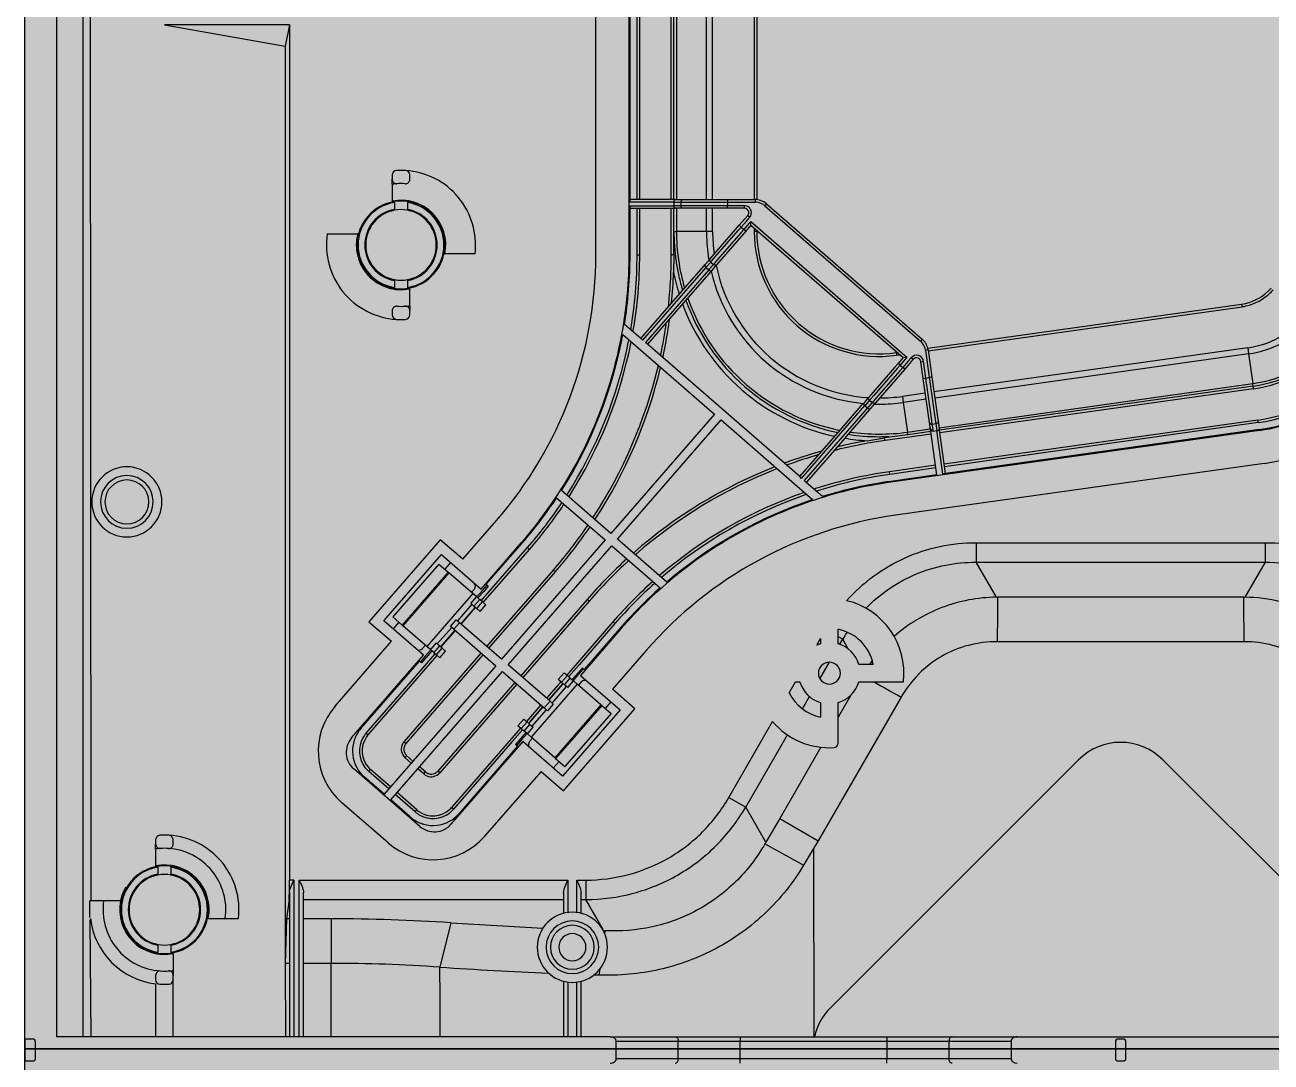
# Model space of a CAD drawing. Header units: millimetres. Extents: x -1070 to 42146, y 1440 to 12921.
# Drawn here: x 660.6 to 802.7, y 3270.2 to 3388.4 of the extents above; entities that cross this region are included whole.
import ezdxf

# ---------------------------------------------------------------- set-up
doc = ezdxf.new("R2010")
doc.units = ezdxf.units.MM
doc.layers.add('n', color=7, linetype='Continuous')

msp = doc.modelspace()

# ---------------------------------------------------------------- hatches: boundary and pattern name
at = {"lineweight": -3}
h = msp.add_hatch(color=256, dxfattribs=at)
h.dxf.hatch_style = 1
h.paths.add_polyline_path([(660.622, 3521.681), (660.622, 3271.661), (910.622, 3271.661), (910.622, 3521.681)])
h = msp.add_hatch(color=256, dxfattribs=at)
h.dxf.hatch_style = 1
h.paths.add_polyline_path([(660.622, 3271.681), (660.622, 3021.661), (910.622, 3021.661), (910.622, 3271.681)])

# ---------------------------------------------------------------- linework, layer by layer
at = {"color": 1, "lineweight": -3}
for p, q in [((660.622, 3271.661), (660.622, 3521.681)), ((660.622, 3271.681), (910.622, 3271.681)), ((660.622, 3021.661), (660.622, 3271.681)), ((660.622, 3271.661), (1160.622, 3271.661)), ((910.622, 3271.661), (660.622, 3271.661))]:
    msp.add_line(p, q, dxfattribs=at)
msp.add_lwpolyline([(660.622, 3021.661), (660.622, 3521.661)], dxfattribs=at)
msp.add_lwpolyline([(660.622, 3521.435), (1160.422, 3521.435), (1160.422, 2771.638), (660.622, 2771.641)], close=True, dxfattribs=at)
at = {"layer": 'n', "color": 7, "linetype": 'Continuous', "lineweight": -3, "true_color": 0xffffff}
for p, q in [((664.269, 3273.041), (664.269, 3518.941)), ((667.269, 3273.041), (667.269, 3518.941)), ((668.026, 3413.541), (668.118, 3288.541)), ((725.698, 3362.219), (725.698, 3404.638)), ((729.498, 3362.219), (729.498, 3404.638)), ((729.598, 3368.515), (729.598, 3404.638)), ((730.398, 3368.515), (730.398, 3404.638)), ((730.698, 3368.515), (730.698, 3404.638)), ((734.298, 3368.515), (734.298, 3404.638)), ((734.598, 3368.515), (734.598, 3404.638)), ((734.891, 3404.638), (734.891, 3368.515)), ((738.305, 3368.515), (738.305, 3404.638)), ((739.012, 3368.515), (739.012, 3404.638)), ((743.748, 3404.638), (743.748, 3368.515)), ((744.048, 3404.638), (744.048, 3368.506)), ((660.622, 3272.791), (660.622, 3395.941)), ((690.783, 3388.428), (676.518, 3388.428)), ((676.518, 3388.428), (690.302, 3385.998)), ((690.783, 3388.428), (690.302, 3385.998)), ((690.783, 3388.428), (690.783, 3290.917)), ((690.302, 3385.998), (690.301, 3281.425)), ((702.49, 3371.322), (702.49, 3370.821)), ((702.49, 3370.266), (702.49, 3370.821)), ((704.49, 3370.821), (704.49, 3371.322)), ((702.49, 3370.266), (702.49, 3368.339)), ((702.49, 3368.339), (702.49, 3368.236)), ((702.74, 3368.18), (702.74, 3368.281)), ((702.74, 3368.18), (702.74, 3367.394)), ((704.24, 3368.281), (704.24, 3368.18)), ((704.24, 3368.18), (704.24, 3367.394)), ((704.49, 3368.236), (704.49, 3368.339)), ((729.598, 3368.215), (729.598, 3368.515)), ((734.598, 3368.515), (729.598, 3368.515)), ((734.598, 3368.215), (729.598, 3368.215)), ((734.722, 3368.515), (734.598, 3368.515)), ((734.598, 3368.215), (735.401, 3368.215)), ((734.598, 3368.215), (734.598, 3367.815)), ((734.722, 3368.515), (735.613, 3368.515)), ((735.401, 3368.215), (735.401, 3367.815)), ((735.401, 3368.215), (740.704, 3368.215)), ((735.613, 3368.515), (740.704, 3368.515)), ((740.704, 3368.515), (743.849, 3368.515)), ((740.704, 3368.515), (740.704, 3368.215)), ((740.704, 3368.215), (743.849, 3368.215)), ((740.704, 3368.215), (740.704, 3367.815)), ((743.849, 3368.515), (743.849, 3368.215)), ((745.161, 3368.025), (744.964, 3367.798)), ((745.161, 3368.025), (762.9, 3352.605)), ((702.74, 3367.394), (702.74, 3367.292)), ((704.24, 3367.292), (704.24, 3367.394)), ((729.598, 3367.515), (729.598, 3367.815)), ((729.598, 3367.815), (734.598, 3367.815)), ((729.598, 3362.219), (729.598, 3367.515)), ((729.598, 3367.515), (734.598, 3367.515)), ((730.398, 3362.219), (730.398, 3367.515)), ((730.698, 3362.219), (730.698, 3367.515)), ((734.298, 3362.219), (734.298, 3367.515)), ((735.401, 3367.815), (734.598, 3367.815)), ((734.598, 3364.878), (734.598, 3367.515)), ((734.598, 3367.515), (734.722, 3367.515)), ((735.613, 3367.515), (734.722, 3367.515)), ((734.891, 3367.515), (734.891, 3364.878)), ((740.704, 3367.815), (735.401, 3367.815)), ((740.704, 3367.515), (735.613, 3367.515)), ((738.305, 3364.878), (738.305, 3367.515)), ((739.012, 3364.878), (739.012, 3367.515)), ((740.704, 3367.515), (740.704, 3367.815)), ((742.63, 3367.815), (740.704, 3367.815)), ((742.63, 3367.515), (740.704, 3367.515)), ((742.043, 3365.577), (743.008, 3366.687)), ((742.63, 3367.515), (742.63, 3367.815)), ((742.855, 3366.054), (743.234, 3366.491)), ((743.008, 3366.687), (743.234, 3366.491)), ((744.964, 3367.798), (762.703, 3352.378)), ((738.702, 3361.735), (741.627, 3365.1)), ((741.627, 3365.1), (742.043, 3365.577)), ((741.947, 3365.01), (742.269, 3365.38)), ((742.043, 3365.577), (742.269, 3365.38)), ((742.571, 3365.118), (742.249, 3364.748)), ((742.269, 3365.38), (742.855, 3366.054)), ((742.269, 3365.38), (742.571, 3365.118)), ((743.157, 3365.792), (742.571, 3365.118)), ((742.797, 3364.921), (742.571, 3365.118)), ((743.383, 3365.595), (742.797, 3364.921)), ((743.354, 3366.018), (743.157, 3365.792)), ((743.383, 3365.595), (743.354, 3366.018)), ((743.354, 3366.018), (743.58, 3365.822)), ((743.383, 3365.595), (760.742, 3350.506)), ((743.58, 3365.822), (760.939, 3350.732)), ((743.748, 3365.278), (743.748, 3365.136)), ((743.748, 3365.136), (743.748, 3364.878)), ((695.086, 3364.608), (698.551, 3364.608)), ((698.654, 3364.608), (698.551, 3364.608)), ((708.43, 3364.608), (708.326, 3364.608)), ((734.598, 3362.219), (734.598, 3364.878)), ((734.598, 3364.878), (734.891, 3364.878)), ((738.305, 3364.878), (734.891, 3364.878)), ((739.012, 3364.878), (738.305, 3364.878)), ((739.274, 3361.934), (741.947, 3365.01)), ((742.797, 3364.921), (739.457, 3361.079)), ((742.249, 3364.748), (739.575, 3361.672)), ((743.752, 3364.878), (743.748, 3364.878)), ((744.048, 3364.878), (743.752, 3364.878)), ((744.048, 3365.018), (744.048, 3364.878)), ((698.489, 3362.338), (698.592, 3362.338)), ((708.388, 3362.338), (708.491, 3362.338)), ((711.931, 3362.338), (708.491, 3362.338)), ((730.398, 3362.219), (730.698, 3362.219)), ((734.598, 3362.219), (734.298, 3362.219)), ((734.598, 3362.219), (734.561, 3360.197)), ((735.586, 3358.15), (738.036, 3360.968)), ((738.036, 3360.968), (738.118, 3361.062)), ((738.118, 3361.062), (738.563, 3361.575)), ((738.263, 3360.772), (738.344, 3360.865)), ((738.344, 3360.865), (738.79, 3361.378)), ((738.563, 3361.575), (738.702, 3361.735)), ((739.092, 3361.115), (738.646, 3360.603)), ((738.79, 3361.378), (738.929, 3361.538)), ((738.79, 3361.378), (739.092, 3361.115)), ((739.318, 3360.919), (738.873, 3360.406)), ((738.929, 3361.538), (739.274, 3361.934)), ((739.231, 3361.275), (739.092, 3361.115)), ((739.575, 3361.672), (739.231, 3361.275)), ((739.457, 3361.079), (739.318, 3360.919)), ((702.74, 3359.383), (702.74, 3359.281)), ((704.24, 3359.281), (704.24, 3359.383)), ((731.046, 3352.47), (738.263, 3360.772)), ((738.565, 3360.509), (731.348, 3352.207)), ((738.791, 3360.312), (735.949, 3357.043)), ((738.263, 3360.772), (738.565, 3360.509)), ((738.646, 3360.603), (738.565, 3360.509)), ((738.873, 3360.406), (738.791, 3360.312)), ((702.49, 3358.439), (702.49, 3358.337)), ((702.74, 3359.281), (702.74, 3358.495)), ((702.74, 3358.394), (702.74, 3358.495)), ((704.24, 3359.281), (704.24, 3358.495)), ((704.24, 3358.495), (704.24, 3358.394)), ((704.49, 3358.337), (704.49, 3358.439)), ((704.49, 3356.409), (704.49, 3358.337)), ((734.32, 3356.693), (735.586, 3358.15)), ((730.82, 3352.667), (734.32, 3356.693)), ((735.949, 3357.043), (734.114, 3354.932)), ((763.531, 3351.569), (799.312, 3356.598)), ((799.312, 3356.598), (799.354, 3356.301)), ((702.49, 3355.854), (702.49, 3355.353)), ((704.49, 3356.409), (704.49, 3355.854)), ((704.49, 3355.353), (704.49, 3355.854)), ((763.583, 3351.273), (799.354, 3356.301)), ((730.82, 3352.667), (728.965, 3354.279)), ((734.114, 3354.932), (731.574, 3352.01)), ((728.766, 3353.127), (739.22, 3344.039)), ((731.046, 3352.47), (730.82, 3352.667)), ((762.9, 3352.605), (762.703, 3352.378)), ((731.574, 3352.01), (731.348, 3352.207)), ((748.933, 3336.921), (731.574, 3352.01)), ((759.939, 3351.064), (760.077, 3351.083)), ((759.939, 3351.064), (759.98, 3350.772)), ((763.569, 3351.373), (763.272, 3351.332)), ((763.272, 3351.332), (763.709, 3348.218)), ((763.569, 3351.373), (764.006, 3348.259)), ((800.013, 3351.611), (764.242, 3346.583)), ((800.112, 3350.911), (764.34, 3345.883)), ((800.013, 3351.611), (800.112, 3350.911)), ((800.112, 3350.911), (800.587, 3347.53)), ((760.156, 3349.832), (759.739, 3349.352)), ((759.98, 3350.772), (759.981, 3350.767)), ((759.981, 3350.767), (760.169, 3350.793)), ((760.382, 3349.635), (760.06, 3349.265)), ((760.742, 3350.506), (760.156, 3349.832)), ((760.382, 3349.635), (760.156, 3349.832)), ((760.169, 3350.793), (760.236, 3350.803)), ((760.236, 3350.803), (760.377, 3350.823)), ((760.968, 3350.309), (760.382, 3349.635)), ((760.382, 3349.635), (760.684, 3349.372)), ((761.27, 3350.047), (760.684, 3349.372)), ((760.742, 3350.506), (761.165, 3350.535)), ((761.693, 3350.076), (760.91, 3349.176)), ((760.939, 3350.732), (761.165, 3350.535)), ((761.165, 3350.535), (760.968, 3350.309)), ((761.649, 3350.483), (761.27, 3350.047)), ((761.876, 3350.286), (761.649, 3350.483)), ((761.876, 3350.286), (761.693, 3350.076)), ((762.748, 3350.027), (763.045, 3350.069)), ((763.016, 3348.12), (762.748, 3350.027)), ((763.313, 3348.162), (763.045, 3350.069)), ((759.739, 3349.352), (756.815, 3345.989)), ((760.06, 3349.265), (757.387, 3346.189)), ((760.91, 3349.176), (757.57, 3345.333)), ((760.362, 3349.002), (757.689, 3345.927)), ((760.684, 3349.372), (760.362, 3349.002)), ((760.91, 3349.176), (760.684, 3349.372)), ((763.016, 3348.12), (763.313, 3348.162)), ((763.725, 3343.079), (763.016, 3348.12)), ((763.313, 3348.162), (763.709, 3348.218)), ((763.949, 3343.641), (763.313, 3348.162)), ((764.006, 3348.259), (763.709, 3348.218)), ((763.709, 3348.218), (763.778, 3347.732)), ((764.006, 3348.259), (764.715, 3343.218)), ((763.778, 3347.732), (764.345, 3343.696)), ((764.815, 3342.502), (800.587, 3347.53)), ((800.628, 3347.24), (764.856, 3342.212)), ((800.669, 3346.942), (764.898, 3341.915)), ((800.628, 3347.24), (800.587, 3347.53)), ((800.669, 3346.942), (800.628, 3347.24)), ((753.307, 3341.953), (756.149, 3345.223)), ((756.149, 3345.223), (756.231, 3345.317)), ((756.676, 3345.829), (756.231, 3345.317)), ((756.903, 3345.632), (756.457, 3345.12)), ((756.815, 3345.989), (756.676, 3345.829)), ((757.205, 3345.37), (756.759, 3344.857)), ((757.042, 3345.792), (756.903, 3345.632)), ((756.903, 3345.632), (757.205, 3345.37)), ((757.431, 3345.173), (756.986, 3344.661)), ((757.387, 3346.189), (757.042, 3345.792)), ((757.344, 3345.53), (757.205, 3345.37)), ((757.689, 3345.927), (757.344, 3345.53)), ((757.57, 3345.333), (757.431, 3345.173)), ((763.252, 3346.444), (760.64, 3346.077)), ((760.64, 3346.077), (760.739, 3345.377)), ((763.35, 3345.744), (760.739, 3345.377)), ((760.739, 3345.377), (761.214, 3341.996)), ((739.22, 3344.039), (727.411, 3330.454)), ((749.159, 3336.724), (756.376, 3345.026)), ((756.678, 3344.764), (749.461, 3336.462)), ((756.904, 3344.567), (754.454, 3341.748)), ((756.457, 3345.12), (756.376, 3345.026)), ((756.376, 3345.026), (756.678, 3344.764)), ((756.759, 3344.857), (756.678, 3344.764)), ((756.986, 3344.661), (756.904, 3344.567)), ((728.166, 3329.798), (739.975, 3343.383)), ((739.975, 3343.383), (750.429, 3334.295)), ((761.214, 3341.996), (763.825, 3342.363)), ((763.754, 3342.869), (763.725, 3343.079)), ((763.807, 3342.493), (763.754, 3342.869)), ((763.866, 3342.073), (763.807, 3342.493)), ((764.001, 3343.265), (763.949, 3343.641)), ((764.051, 3342.91), (764.001, 3343.265)), ((764.051, 3342.91), (764.447, 3342.966)), ((764.104, 3342.535), (764.051, 3342.91)), ((764.163, 3342.115), (764.104, 3342.535)), ((764.345, 3343.696), (764.418, 3343.176)), ((764.418, 3343.176), (764.447, 3342.966)), ((764.447, 3342.966), (764.559, 3342.17)), ((764.715, 3343.218), (764.744, 3343.008)), ((764.744, 3343.008), (764.839, 3342.335)), ((764.856, 3342.212), (764.839, 3342.335)), ((801.17, 3343.378), (765.399, 3338.35)), ((801.212, 3343.08), (765.441, 3338.053)), ((801.212, 3343.08), (801.17, 3343.378)), ((751.472, 3339.842), (753.307, 3341.953)), ((754.454, 3341.748), (753.188, 3340.292)), ((756.624, 3341.018), (758.621, 3341.336)), ((761.254, 3341.706), (758.621, 3341.336)), ((758.663, 3341.039), (758.621, 3341.336)), ((763.908, 3341.776), (758.663, 3341.039)), ((801.337, 3342.189), (759.331, 3336.286)), ((761.254, 3341.706), (761.214, 3341.996)), ((763.866, 3342.073), (761.254, 3341.706)), ((764.45, 3337.914), (763.866, 3342.073)), ((764.163, 3342.115), (764.559, 3342.17)), ((765.255, 3337.219), (764.559, 3342.17)), ((765.552, 3337.261), (764.856, 3342.212)), ((801.324, 3342.288), (765.552, 3337.261)), ((748.933, 3336.921), (751.472, 3339.842)), ((753.188, 3340.292), (749.687, 3336.265)), ((764.409, 3338.211), (759.164, 3337.474)), ((801.866, 3338.426), (759.86, 3332.523)), ((749.159, 3336.724), (748.933, 3336.921)), ((759.206, 3337.177), (759.164, 3337.474)), ((764.45, 3337.914), (759.206, 3337.177)), ((764.562, 3337.122), (759.317, 3336.385)), ((764.562, 3337.122), (764.45, 3337.914)), ((765.552, 3337.261), (765.255, 3337.219)), ((727.411, 3330.454), (721.782, 3335.348)), ((749.687, 3336.265), (749.461, 3336.462)), ((751.542, 3334.653), (749.687, 3336.265)), ((721.232, 3334.501), (726.755, 3329.7)), ((710.535, 3327.502), (714.365, 3331.909)), ((707.969, 3329.733), (699.833, 3320.374)), ((710.535, 3327.502), (707.969, 3329.733)), ((726.755, 3329.7), (714.946, 3316.115)), ((733.795, 3324.905), (728.166, 3329.798)), ((712.615, 3324.103), (717.233, 3329.416)), ((712.865, 3322.561), (718.139, 3328.629)), ((713.216, 3324.642), (717.309, 3329.35)), ((713.819, 3324.117), (717.913, 3328.826)), ((715.701, 3315.459), (727.51, 3329.044)), ((717.913, 3328.826), (718.139, 3328.629)), ((727.51, 3329.044), (733.033, 3324.242)), ((769.061, 3329.386), (769.061, 3327.164)), ((769.061, 3329.386), (801.982, 3329.386)), ((801.982, 3329.386), (801.982, 3327.164)), ((701.526, 3320.493), (708.087, 3328.04)), ((707.808, 3326.957), (702.56, 3320.919)), ((707.808, 3326.957), (708.872, 3326.032)), ((708.087, 3328.04), (712.615, 3324.103)), ((709.144, 3327.121), (708.487, 3326.367)), ((769.061, 3327.164), (801.982, 3327.164)), ((771.367, 3323.17), (769.061, 3327.164)), ((801.982, 3327.164), (799.676, 3323.17)), ((708.872, 3326.032), (703.624, 3319.994)), ((708.959, 3325.957), (703.71, 3319.919)), ((708.959, 3325.957), (708.872, 3326.032)), ((711.665, 3323.605), (708.959, 3325.957)), ((713.286, 3317.558), (720.856, 3326.267)), ((713.512, 3317.361), (721.082, 3326.07)), ((720.856, 3326.267), (721.082, 3326.07)), ((711.85, 3324.106), (711.522, 3323.729)), ((712.13, 3323.2), (712.786, 3323.955)), ((712.638, 3322.758), (713.819, 3324.117)), ((712.786, 3323.955), (713.311, 3324.559)), ((713.441, 3324.446), (712.916, 3323.842)), ((713.216, 3324.642), (713.311, 3324.559)), ((713.311, 3324.559), (713.441, 3324.446)), ((711.665, 3323.605), (706.416, 3317.567)), ((712.089, 3323.236), (711.433, 3322.481)), ((711.808, 3322.155), (711.433, 3322.481)), ((712.089, 3323.236), (711.665, 3323.605)), ((712.464, 3322.91), (711.808, 3322.155)), ((712.089, 3323.236), (712.401, 3322.965)), ((712.133, 3321.872), (712.789, 3322.627)), ((712.916, 3323.842), (712.26, 3323.087)), ((712.401, 3322.965), (712.464, 3322.91)), ((712.789, 3322.627), (712.464, 3322.91)), ((712.789, 3322.627), (713.167, 3322.299)), ((724.705, 3322.921), (717.135, 3314.212)), ((724.931, 3322.724), (717.361, 3314.015)), ((724.931, 3322.724), (724.705, 3322.921)), ((771.367, 3323.17), (771.483, 3323.171)), ((799.56, 3323.171), (771.483, 3323.171)), ((799.56, 3323.171), (799.676, 3323.17)), ((711.563, 3322.368), (709.923, 3320.481)), ((711.938, 3322.043), (710.297, 3320.156)), ((710.342, 3320.117), (711.982, 3322.004)), ((711.808, 3322.155), (712.133, 3321.872)), ((712.511, 3321.544), (712.133, 3321.872)), ((712.511, 3321.544), (713.167, 3322.299)), ((699.833, 3320.374), (702.399, 3318.144)), ((706.055, 3316.556), (701.526, 3320.493)), ((702.56, 3320.919), (703.624, 3319.994)), ((703.239, 3320.329), (702.583, 3319.574)), ((703.71, 3319.919), (703.624, 3319.994)), ((706.416, 3317.567), (703.71, 3319.919)), ((709.267, 3319.727), (707.627, 3317.84)), ((709.137, 3319.839), (709.793, 3320.594)), ((709.512, 3319.514), (709.137, 3319.839)), ((709.512, 3319.514), (710.168, 3320.269)), ((709.793, 3320.594), (710.168, 3320.269)), ((714.946, 3316.115), (710.168, 3320.269)), ((727.648, 3320.362), (722.374, 3314.295)), ((727.875, 3320.166), (723.781, 3315.457)), ((728.478, 3319.641), (724.385, 3314.932)), ((727.875, 3320.166), (727.648, 3320.362)), ((709.641, 3319.401), (708.001, 3317.514)), ((708.046, 3317.475), (709.686, 3319.362)), ((709.512, 3319.514), (714.29, 3315.36)), ((728.554, 3319.575), (723.936, 3314.263)), ((750.883, 3317.701), (751.318, 3318.456)), ((751.318, 3318.456), (751.318, 3317.864)), ((753.318, 3317.864), (753.318, 3319.51)), ((753.318, 3318.674), (753.836, 3318.375)), ((753.506, 3317.802), (753.836, 3318.375)), ((754.478, 3317.264), (753.836, 3318.375)), ((695.97, 3310.748), (702.399, 3318.144)), ((703.838, 3306.69), (712.629, 3316.803)), ((706.273, 3317.691), (705.945, 3317.314)), ((706.881, 3317.163), (706.225, 3316.408)), ((707.011, 3317.05), (706.355, 3316.295)), ((706.841, 3317.198), (706.416, 3317.567)), ((707.497, 3317.953), (706.841, 3317.198)), ((706.854, 3317.186), (706.841, 3317.198)), ((707.215, 3316.872), (706.854, 3317.186)), ((707.871, 3317.627), (707.215, 3316.872)), ((707.215, 3316.872), (707.541, 3316.589)), ((707.497, 3317.953), (707.871, 3317.627)), ((707.541, 3316.589), (708.197, 3317.344)), ((708.197, 3317.344), (707.871, 3317.627)), ((707.918, 3316.261), (708.574, 3317.016)), ((708.197, 3317.344), (708.574, 3317.016)), ((731.422, 3317.082), (727.591, 3312.675)), ((799.591, 3318.1), (771.458, 3318.098)), ((697.854, 3307.122), (706.055, 3316.556)), ((698.913, 3308.189), (705.605, 3315.887)), ((699.517, 3307.664), (706.209, 3315.362)), ((699.744, 3307.467), (707.616, 3316.524)), ((714.29, 3315.36), (701.562, 3300.719)), ((704.065, 3306.494), (712.856, 3316.607)), ((705.701, 3315.804), (705.605, 3315.887)), ((706.225, 3316.408), (705.701, 3315.804)), ((705.83, 3315.691), (705.701, 3315.804)), ((706.355, 3316.295), (705.83, 3315.691)), ((706.209, 3315.362), (707.39, 3316.721)), ((707.918, 3316.261), (707.541, 3316.589)), ((720.479, 3311.305), (715.701, 3315.459)), ((723.781, 3315.457), (722.601, 3314.098)), ((751.24, 3313.877), (752.327, 3315.759)), ((757.319, 3315.509), (755.673, 3315.509)), ((702.317, 3300.063), (715.045, 3314.704)), ((715.045, 3314.704), (719.823, 3310.55)), ((722.072, 3314.558), (721.416, 3313.803)), ((722.45, 3314.23), (721.794, 3313.475)), ((722.072, 3314.558), (722.45, 3314.23)), ((722.119, 3313.192), (722.775, 3313.947)), ((722.775, 3313.947), (722.45, 3314.23)), ((722.775, 3313.947), (723.136, 3313.633)), ((723.635, 3314.524), (722.979, 3313.769)), ((723.109, 3313.656), (723.765, 3314.411)), ((724.16, 3315.128), (723.635, 3314.524)), ((723.765, 3314.411), (724.29, 3315.015)), ((723.936, 3314.263), (728.464, 3310.326)), ((724.16, 3315.128), (724.29, 3315.015)), ((724.29, 3315.015), (724.385, 3314.932)), ((716.478, 3313.458), (707.687, 3303.344)), ((716.705, 3313.261), (707.914, 3303.148)), ((723.574, 3313.252), (718.326, 3307.214)), ((721.718, 3313.54), (720.078, 3311.654)), ((721.944, 3313.344), (720.304, 3311.457)), ((720.349, 3311.418), (721.989, 3313.305)), ((720.724, 3311.092), (722.364, 3312.979)), ((721.794, 3313.475), (721.416, 3313.803)), ((721.794, 3313.475), (722.119, 3313.192)), ((722.494, 3312.866), (722.119, 3313.192)), ((722.494, 3312.866), (723.15, 3313.621)), ((723.136, 3313.633), (723.15, 3313.621)), ((723.574, 3313.252), (723.15, 3313.621)), ((726.28, 3310.9), (723.574, 3313.252)), ((724.045, 3313.505), (723.717, 3313.128)), ((730.157, 3310.445), (727.591, 3312.675)), ((747.741, 3312.26), (748.462, 3313.509)), ((748.462, 3313.509), (748.964, 3313.509)), ((755.673, 3313.509), (760.759, 3313.509)), ((720.479, 3311.305), (719.823, 3310.55)), ((720.479, 3311.305), (720.853, 3310.98)), ((727.407, 3311.245), (726.751, 3310.49)), ((749.252, 3310.434), (750.061, 3311.835)), ((760.491, 3311.772), (751.047, 3295.411)), ((751.318, 3311.155), (751.318, 3309.508)), ((754.779, 3312.02), (753.318, 3309.491)), ((753.318, 3306.525), (753.318, 3311.155)), ((719.422, 3310.899), (717.782, 3309.012)), ((719.648, 3310.702), (718.008, 3308.815)), ((718.053, 3308.776), (719.693, 3310.663)), ((718.427, 3308.451), (720.068, 3310.338)), ((720.197, 3310.225), (719.823, 3310.55)), ((720.853, 3310.98), (720.197, 3310.225)), ((726.28, 3310.9), (721.032, 3304.862)), ((726.366, 3310.825), (721.118, 3304.787)), ((728.464, 3310.326), (721.904, 3302.779)), ((722.022, 3301.086), (730.157, 3310.445)), ((727.431, 3309.9), (722.182, 3303.862)), ((726.366, 3310.825), (726.28, 3310.9)), ((726.366, 3310.825), (727.431, 3309.9)), ((717.126, 3308.257), (709.253, 3299.201)), ((717.48, 3309.275), (716.824, 3308.52)), ((717.201, 3308.192), (716.824, 3308.52)), ((717.857, 3308.947), (717.201, 3308.192)), ((717.48, 3309.275), (717.857, 3308.947)), ((717.527, 3307.909), (718.183, 3308.664)), ((718.183, 3308.664), (717.857, 3308.947)), ((717.901, 3307.583), (718.557, 3308.338)), ((718.183, 3308.664), (718.557, 3308.338)), ((740.856, 3300.335), (745.854, 3308.991)), ((699.517, 3307.664), (699.744, 3307.467)), ((717.352, 3308.061), (716.171, 3306.702)), ((717.075, 3306.977), (716.55, 3306.373)), ((717.204, 3306.864), (716.68, 3306.26)), ((717.731, 3307.731), (717.075, 3306.977)), ((717.201, 3308.192), (717.527, 3307.909)), ((717.86, 3307.619), (717.204, 3306.864)), ((717.589, 3307.854), (717.527, 3307.909)), ((717.901, 3307.583), (717.589, 3307.854)), ((718.326, 3307.214), (717.901, 3307.583)), ((718.469, 3307.09), (718.141, 3306.713)), ((721.032, 3304.862), (718.326, 3307.214)), ((742.78, 3299.224), (747.545, 3307.477)), ((703.838, 3306.69), (704.065, 3306.494)), ((717.375, 3306.715), (709.175, 3297.282)), ((716.171, 3306.702), (709.479, 3299.004)), ((716.775, 3306.177), (710.083, 3298.479)), ((716.68, 3306.26), (716.55, 3306.373)), ((716.775, 3306.177), (716.68, 3306.26)), ((721.904, 3302.779), (717.375, 3306.715)), ((751.341, 3306.066), (746.657, 3297.953)), ((703.967, 3304.856), (704.163, 3305.083)), ((704.646, 3304.266), (703.967, 3304.856)), ((704.843, 3304.492), (704.163, 3305.083)), ((721.503, 3304.452), (720.847, 3303.698)), ((721.118, 3304.787), (721.032, 3304.862)), ((721.118, 3304.787), (722.182, 3303.862)), ((752.429, 3276.349), (780.713, 3304.633)), ((790.33, 3304.633), (818.614, 3276.349)), ((705.648, 3297.035), (698.1, 3303.596)), ((701.562, 3300.719), (699.298, 3302.687)), ((699.823, 3303.291), (700.02, 3303.517)), ((702.087, 3301.323), (699.823, 3303.291)), ((702.284, 3301.549), (700.02, 3303.517)), ((706.08, 3303.019), (705.4, 3303.61)), ((706.277, 3303.246), (705.597, 3303.836)), ((706.08, 3303.019), (706.277, 3303.246)), ((707.914, 3303.148), (707.687, 3303.344)), ((719.456, 3303.317), (713.026, 3295.921)), ((719.456, 3303.317), (722.022, 3301.086)), ((702.022, 3295.151), (696.74, 3299.744)), ((704.581, 3298.095), (702.317, 3300.063)), ((705.106, 3298.698), (702.842, 3300.666)), ((705.303, 3298.925), (703.039, 3300.893)), ((740.856, 3300.335), (742.78, 3299.224)), ((705.106, 3298.698), (705.303, 3298.925)), ((709.479, 3299.004), (709.253, 3299.201)), ((745.085, 3295.232), (742.78, 3299.224)), ((746.657, 3297.953), (745.085, 3295.232)), ((746.659, 3297.956), (751.045, 3295.407)), ((675.522, 3295.525), (675.522, 3295.024)), ((677.522, 3295.024), (677.522, 3295.525)), ((675.522, 3294.469), (675.522, 3295.024)), ((675.522, 3294.469), (675.522, 3292.542)), ((750.522, 3294.529), (749.377, 3292.606)), ((751.047, 3295.411), (750.522, 3294.529)), ((750.522, 3294.529), (750.547, 3273.041)), ((675.522, 3292.542), (675.522, 3292.439)), ((675.772, 3292.383), (675.772, 3292.484)), ((675.772, 3292.383), (675.772, 3291.597)), ((675.772, 3291.597), (675.772, 3291.495)), ((677.272, 3292.484), (677.272, 3292.383)), ((677.272, 3292.383), (677.272, 3291.597)), ((677.272, 3291.495), (677.272, 3291.597)), ((677.522, 3292.439), (677.522, 3292.542)), ((672.118, 3289.906), (672.118, 3290.113)), ((691.283, 3290.917), (690.783, 3290.917)), ((691.283, 3290.917), (691.283, 3273.041)), ((691.883, 3290.917), (722.522, 3290.917)), ((691.883, 3273.041), (691.883, 3290.917)), ((722.522, 3290.917), (722.522, 3287.228)), ((723.522, 3290.917), (724.544, 3290.917)), ((723.522, 3287.228), (723.522, 3290.917)), ((724.544, 3290.917), (724.544, 3288.696)), ((669.593, 3288.541), (668.022, 3288.541)), ((668.038, 3286.653), (668.022, 3288.541)), ((671.521, 3288.541), (669.593, 3288.541)), ((681.523, 3288.541), (681.42, 3288.541)), ((690.724, 3288.696), (690.437, 3286.498)), ((690.724, 3288.696), (690.783, 3288.696)), ((690.783, 3289.486), (690.783, 3288.696)), ((690.783, 3288.696), (690.783, 3273.041)), ((692.383, 3273.041), (692.383, 3289.486)), ((692.383, 3288.696), (722.022, 3288.696)), ((722.022, 3289.486), (722.022, 3287.132)), ((724.022, 3287.132), (724.022, 3289.486)), ((724.022, 3288.696), (724.544, 3288.696)), ((726.517, 3285.278), (724.544, 3288.696)), ((668.024, 3286.381), (668.118, 3273.041)), ((681.42, 3286.541), (681.523, 3286.541)), ((681.523, 3286.541), (683.45, 3286.541)), ((683.45, 3286.541), (684.963, 3286.541)), ((690.437, 3286.498), (690.302, 3281.425)), ((690.783, 3286.498), (690.437, 3286.498)), ((695.522, 3286.498), (692.383, 3286.498)), ((695.522, 3286.498), (695.522, 3281.425)), ((709.179, 3286.053), (707.921, 3280.981)), ((672.118, 3284.968), (672.118, 3285.175)), ((726.729, 3285.146), (726.688, 3284.857)), ((675.772, 3283.586), (675.772, 3283.484)), ((675.772, 3283.484), (675.772, 3282.698)), ((675.772, 3282.597), (675.772, 3282.698)), ((677.272, 3283.484), (677.272, 3283.586)), ((677.272, 3283.484), (677.272, 3282.698)), ((677.272, 3282.698), (677.272, 3282.597)), ((675.522, 3282.642), (675.522, 3282.54)), ((677.522, 3282.54), (677.522, 3282.642)), ((677.522, 3282.54), (677.522, 3280.613)), ((690.783, 3281.425), (690.302, 3281.425)), ((690.302, 3281.425), (690.318, 3273.041)), ((695.522, 3281.425), (692.383, 3281.425)), ((695.522, 3273.041), (695.522, 3281.425)), ((675.522, 3280.057), (675.522, 3279.556)), ((677.522, 3280.613), (677.522, 3280.057)), ((677.522, 3279.556), (677.522, 3280.057)), ((726.144, 3280.759), (726.056, 3280.076)), ((675.522, 3279.1), (675.522, 3273.041)), ((677.522, 3273.041), (677.522, 3279.556)), ((722.022, 3279.387), (722.022, 3273.041)), ((722.522, 3279.291), (722.522, 3273.041)), ((723.522, 3273.041), (723.522, 3279.291)), ((724.022, 3273.041), (724.022, 3279.387)), ((661.522, 3272.791), (660.622, 3272.791)), ((660.622, 3272.791), (660.622, 3270.291)), ((727.314, 3273.041), (664.269, 3273.041)), ((727.314, 3273.041), (734.739, 3273.041)), ((734.739, 3273.041), (742.164, 3273.041)), ((742.164, 3273.041), (758.879, 3273.041)), ((742.164, 3273.041), (742.164, 3272.541)), ((758.879, 3273.041), (766.304, 3273.041)), ((758.879, 3273.041), (758.879, 3272.541)), ((766.304, 3273.041), (773.729, 3273.041)), ((773.729, 3273.041), (909.022, 3273.041)), ((785.822, 3272.791), (785.222, 3272.791)), ((661.822, 3270.591), (661.822, 3272.491)), ((728.022, 3270.541), (728.022, 3272.541)), ((728.022, 3272.541), (735.093, 3272.541)), ((735.093, 3270.541), (735.093, 3272.541)), ((735.093, 3272.541), (742.164, 3272.541)), ((742.164, 3270.541), (742.164, 3272.541)), ((742.164, 3272.541), (758.879, 3272.541)), ((758.879, 3272.541), (765.95, 3272.541)), ((758.879, 3272.541), (758.879, 3270.541)), ((765.95, 3272.541), (773.022, 3272.541)), ((765.95, 3272.541), (765.95, 3270.541)), ((773.022, 3272.541), (773.022, 3270.541)), ((784.922, 3272.491), (784.922, 3270.591)), ((786.122, 3270.591), (786.122, 3272.491)), ((660.622, 3270.291), (661.522, 3270.291)), ((660.622, 3147.141), (660.622, 3270.291)), ((735.093, 3270.541), (728.022, 3270.541)), ((742.164, 3270.541), (735.093, 3270.541)), ((742.164, 3270.041), (742.164, 3270.541)), ((758.879, 3270.541), (742.164, 3270.541)), ((765.95, 3270.541), (758.879, 3270.541)), ((758.879, 3270.041), (758.879, 3270.541)), ((773.022, 3270.541), (765.95, 3270.541)), ((785.222, 3270.291), (785.822, 3270.291))]:
    msp.add_line(p, q, dxfattribs=at)
for centre, radius, start, end in [((702.99, 3371.322), 0.5, 93.58332, 180), ((702.99, 3370.821), 0.5, 180, 273.82255), ((703.49, 3363.338), 8.5, 86.41668, 93.58332), ((703.99, 3370.821), 0.5, 266.17745, 0), ((703.49, 3363.338), 8.5, 353.24367, 86.41668), ((703.99, 3371.322), 0.5, 0, 86.41668), ((703.49, 3363.338), 7, 93.82255, 98.21321), ((703.49, 3363.338), 7, 86.17745, 93.82255), ((703.49, 3363.338), 5, 98.62693, 180), ((703.49, 3363.338), 4.9, 98.80437, 261.19563), ((703.49, 3363.338), 5.1, 348.69227, 101.30773), ((703.49, 3363.338), 5, 81.37307, 98.62693), ((703.49, 3363.338), 5, 0, 81.37307), ((703.49, 3363.338), 4.9, 278.80437, 81.19563), ((743.849, 3366.515), 2, 71.77777, 90), ((743.849, 3366.515), 1.7, 62.59196, 90), ((743.849, 3366.515), 2, 49, 71.77777), ((743.849, 3366.515), 1.7, 49, 62.59196), ((703.49, 3363.338), 4.125, 100.47568, 259.52432), ((703.49, 3363.338), 4.025, 100.739, 180), ((703.49, 3363.338), 4.025, 79.261, 100.739), ((703.49, 3363.338), 4.125, 280.47568, 79.52432), ((703.49, 3363.338), 4.025, 0, 79.261), ((742.63, 3367.015), 0.8, 82.56497, 90), ((742.63, 3367.015), 0.5, 11.40004, 90), ((742.63, 3367.015), 0.8, 39.15237, 82.56497), ((742.63, 3367.015), 0.5, 319, 327.7333), ((742.63, 3367.015), 0.5, 327.7333, 11.40004), ((742.63, 3367.015), 0.8, 319, 17.302), ((742.63, 3367.015), 0.8, 17.302, 39.15237), ((703.49, 3363.338), 8.5, 171.40716, 266.41668), ((703.49, 3363.338), 5.1, 165.58049, 281.30773), ((757.998, 3364.878), 23.4, 180, 185.07169), ((757.998, 3364.878), 23.107, 180, 196.25105), ((757.998, 3364.878), 19.693, 180, 187.99897), ((757.998, 3364.878), 18.986, 180, 187.82301), ((757.998, 3364.878), 14.25, 180, 278), ((757.998, 3364.878), 13.95, 180, 278), ((703.49, 3363.338), 5, 180, 261.37307), ((703.49, 3363.338), 4.025, 180, 259.261), ((703.49, 3363.338), 4.025, 280.739, 0), ((703.49, 3363.338), 5, 278.62693, 0), ((679.498, 3362.219), 46.2, 319, 0), ((679.498, 3362.219), 50, 349.75, 0), ((679.498, 3362.219), 50, 349.75, 0), ((679.498, 3362.219), 50.1, 350.88121, 0), ((679.498, 3362.219), 50.9, 350.32278, 0), ((679.498, 3362.219), 51.2, 350.32655, 0), ((679.498, 3362.219), 54.8, 357.92947, 0), ((757.998, 3364.878), 23.4, 185.07169, 186.87679), ((757.998, 3364.878), 23.4, 186.87679, 190.65324), ((757.998, 3364.878), 19.693, 187.99897, 189.25012), ((757.998, 3364.878), 19.693, 189.25012, 189.5988), ((757.998, 3364.878), 18.986, 191.7196, 266.2804), ((703.49, 3363.338), 4.025, 259.261, 280.739), ((679.498, 3362.219), 54.8, 354.83059, 357.92947), ((679.498, 3362.219), 55.1, 354.2445, 357.89666), ((757.998, 3364.878), 23.9, 191.29632, 197.46545), ((757.998, 3364.878), 23.4, 190.65324, 192.61961), ((757.998, 3364.878), 23.4, 192.61961, 196.71114), ((757.998, 3364.878), 19.693, 193.26995, 264.73005), ((703.49, 3363.338), 5, 261.37307, 278.62693), ((798.554, 3361.995), 5.45, 278, 314.41209), ((798.554, 3361.995), 5.45, 314.41209, 319), ((798.554, 3361.995), 5.75, 314.39694, 319), ((679.498, 3362.219), 54.8, 353.79813, 354.83059), ((757.998, 3364.878), 23.9, 200.23805, 257.76195), ((757.998, 3364.878), 23.4, 199.56387, 258.43613), ((757.998, 3364.878), 23.107, 199.15321, 199.54798), ((757.998, 3364.878), 23.107, 199.54798, 258.45202), ((798.554, 3361.995), 5.75, 282.60306, 314.39694), ((702.99, 3355.854), 0.5, 86.17745, 180), ((702.99, 3355.353), 0.5, 180, 266.41668), ((703.49, 3363.338), 7, 266.17745, 273.82255), ((703.49, 3363.338), 7, 273.82255, 278.21321), ((703.99, 3355.854), 0.5, 0, 93.82255), ((703.99, 3355.353), 0.5, 273.58332, 0), ((798.554, 3361.995), 5.75, 278, 282.60306), ((703.49, 3363.338), 8.5, 266.41668, 273.58332), ((679.498, 3362.219), 54.8, 347.87246, 351.92149), ((679.498, 3362.219), 55.1, 348.48477, 351.61737), ((679.498, 3362.219), 55.1, 351.61737, 352.40022), ((798.554, 3361.995), 10.486, 278, 319), ((798.554, 3361.995), 11.193, 278, 319), ((679.498, 3362.219), 50, 319, 349.75), ((679.498, 3362.219), 50.1, 327.56425, 349.544), ((679.498, 3362.219), 50.9, 327.42866, 348.82594), ((679.498, 3362.219), 51.2, 327.43559, 348.82031), ((679.498, 3362.219), 50.9, 348.82594, 349.01405), ((679.498, 3362.219), 51.2, 350.1187, 350.32655), ((761.588, 3351.095), 1.7, 30.83255, 49), ((761.588, 3351.095), 2, 30.77778, 49), ((798.554, 3361.995), 14.607, 278, 319), ((679.498, 3362.219), 55.1, 347.70059, 348.48477), ((761.588, 3351.095), 1.7, 8, 30.83255), ((761.588, 3351.095), 2, 26.22222, 30.77778), ((761.588, 3351.095), 2, 8, 26.22222), ((798.554, 3361.995), 14.9, 278, 319), ((798.554, 3361.995), 15.2, 278, 319), ((679.498, 3362.219), 54.8, 326.8249, 346.52658), ((679.498, 3362.219), 54.8, 346.52658, 346.6852), ((762.253, 3349.958), 0.8, 73.55056, 139), ((762.253, 3349.958), 0.5, 86.60004, 139), ((762.253, 3349.958), 0.5, 8, 86.60004), ((762.253, 3349.958), 0.8, 58.93979, 73.55056), ((762.253, 3349.958), 0.8, 22.70649, 58.93979), ((762.253, 3349.958), 0.8, 8, 22.70649), ((798.554, 3361.995), 18.8, 278, 319), ((798.554, 3361.995), 19.1, 278, 319), ((679.498, 3362.219), 55.1, 326.8308, 346.52165), ((798.554, 3361.995), 19.9, 278, 319), ((757.998, 3364.878), 19.693, 268.4012, 268.74988), ((757.998, 3364.878), 19.693, 268.74988, 270.00105), ((757.998, 3364.878), 19.693, 270.00105, 278), ((757.998, 3364.878), 18.986, 270.17699, 278), ((798.554, 3361.995), 23.8, 278, 319), ((798.554, 3361.995), 20, 278, 291.66271), ((766.289, 3286.772), 55.1, 100.09407, 103.7555), ((757.998, 3364.878), 23.107, 258.45202, 258.84679), ((757.998, 3364.878), 23.9, 260.53455, 266.72412), ((757.998, 3364.878), 23.4, 261.28886, 269.97838), ((757.998, 3364.878), 23.107, 261.74895, 278), ((766.289, 3286.772), 54.8, 98, 100.07051), ((757.998, 3364.878), 23.4, 269.97838, 271.52647), ((757.998, 3364.878), 23.4, 271.52647, 272.72647), ((766.289, 3286.772), 55.1, 106.38288, 109.51548), ((766.289, 3286.772), 55.1, 105.59978, 106.38288), ((766.289, 3286.772), 54.8, 103.1694, 104.20187), ((766.289, 3286.772), 54.8, 100.07051, 103.1694), ((766.289, 3286.772), 55.1, 109.51548, 110.29941), ((766.289, 3286.772), 54.8, 106.07851, 110.12754), ((672.24, 3334.041), 4, 0, 180), ((672.24, 3334.041), 3, 0, 180), ((766.289, 3286.772), 55.1, 111.47835, 131.1692), ((766.289, 3286.772), 54.8, 111.47342, 131.1751), ((766.289, 3286.772), 54.8, 111.3148, 111.47342), ((766.289, 3286.772), 51.2, 98, 107.67345), ((766.289, 3286.772), 50.9, 98, 107.67722), ((672.24, 3334.041), 2.5, 0, 180), ((766.289, 3286.772), 51.2, 107.67345, 107.8813), ((766.289, 3286.772), 50, 98, 108.25), ((766.289, 3286.772), 50.1, 98, 107.11879), ((672.24, 3334.041), 4, 180, 0), ((672.24, 3334.041), 3, 180, 0), ((672.24, 3334.041), 2.5, 180, 0), ((679.498, 3362.219), 50.1, 319, 326.4094), ((679.498, 3362.219), 50.9, 319, 326.25263), ((679.498, 3362.219), 51.2, 327.37892, 327.43559), ((766.289, 3286.772), 51.2, 109.17969, 130.56441), ((766.289, 3286.772), 50.9, 109.17406, 130.57134), ((766.289, 3286.772), 50.1, 108.456, 130.43575), ((766.289, 3286.772), 50, 108.25, 118.5), ((766.289, 3286.772), 50.9, 108.98595, 109.17406), ((679.498, 3362.219), 51.2, 319, 326.24935), ((766.289, 3286.772), 46.2, 98, 139), ((679.498, 3362.219), 54.8, 319, 325.73663), ((679.498, 3362.219), 55.1, 319, 325.73377), ((679.498, 3362.219), 55.1, 326.78204, 326.8308), ((766.289, 3286.772), 50, 118.5, 128.75), ((766.289, 3286.772), 55.1, 131.1692, 131.21796), ((766.289, 3286.772), 55.1, 132.26623, 139), ((766.289, 3286.772), 54.8, 132.26337, 139), ((766.289, 3286.772), 50, 128.75, 139), ((766.289, 3286.772), 51.2, 130.56441, 130.62108), ((766.289, 3286.772), 51.2, 131.75065, 139), ((766.289, 3286.772), 50.9, 131.74737, 139), ((766.289, 3286.772), 50.1, 131.5906, 139), ((752.318, 3314.509), 8.5, 353.24367, 76.60713), ((1588.116, 3316.57), 816.659, 179.536874, 179.892782), ((34.715, 3315.993), 764.879, 0.157776, 0.537706), ((752.318, 3314.509), 5.1, 11.30773, 78.69227), ((769.382, 3309.497), 17.901, 147.20057, 150.27019), ((752.318, 3314.509), 3.5, 106.60155, 114.22159), ((752.318, 3314.509), 3.5, 16.60155, 73.39845), ((752.318, 3314.509), 1.25, 0, 180), ((771.68, 3305.201), 18.046, 143.34099, 145.16195), ((752.318, 3314.509), 1.25, 180, 0), ((752.318, 3314.509), 3.5, 196.60155, 253.39845), ((752.318, 3314.509), 3.5, 286.60155, 343.39845), ((752.318, 3314.509), 5.1, 206.16772, 258.69227), ((701.857, 3305.63), 7.8, 139, 229), ((752.318, 3314.509), 8.5, 220.48472, 273.58332), ((699.741, 3305.482), 2.5, 139, 161.50007), ((701.857, 3305.63), 3.9, 158.98723, 164.01277), ((701.857, 3305.63), 3.9, 139, 158.98723), ((701.857, 3305.63), 3.1, 151.08702, 216.91298), ((701.857, 3305.63), 2.8, 145.0428, 222.95761), ((701.857, 3305.63), 3.1, 139, 151.08702), ((701.857, 3305.63), 2.8, 139, 145.0428), ((699.741, 3305.482), 2.5, 161.50007, 184.00012), ((701.857, 3305.63), 3.9, 164.01277, 209.01277), ((704.819, 3305.837), 1.3, 176.49811, 191.53964), ((704.819, 3305.837), 1.3, 139, 176.49811), ((704.819, 3305.837), 1.3, 191.53964, 229), ((704.819, 3305.837), 1, 161.5, 206.5), ((704.819, 3305.837), 1, 139, 161.5), ((752.818, 3306.525), 0.5, 273.58332, 0), ((785.522, 3299.825), 6.8, 45, 135), ((699.741, 3305.482), 2.5, 184.00012, 206.50006), ((699.741, 3305.482), 2.5, 206.50006, 229), ((704.819, 3305.837), 1, 206.5, 229), ((701.857, 3305.63), 3.9, 209.01277, 229), ((701.857, 3305.63), 3.1, 216.91298, 229), ((701.857, 3305.63), 2.8, 222.95761, 229), ((706.933, 3304.001), 1.3, 229, 266.49811), ((706.933, 3304.001), 1, 229, 251.5), ((706.933, 3304.001), 1, 251.5, 296.5), ((706.933, 3304.001), 1.3, 266.49811, 281.53964), ((706.933, 3304.001), 1.3, 281.53964, 319), ((706.933, 3304.001), 1, 296.5, 319), ((707.14, 3301.038), 3.1, 229, 241.08702), ((707.14, 3301.038), 2.8, 229, 235.0428), ((707.14, 3301.038), 2.8, 235.0428, 312.95761), ((707.14, 3301.038), 3.1, 241.08702, 306.91298), ((707.14, 3301.038), 3.1, 306.91298, 319), ((707.14, 3301.038), 3.9, 299.01277, 319), ((707.14, 3301.038), 2.8, 312.95761, 319), ((707.14, 3301.038), 3.9, 229, 248.98723), ((707.288, 3298.922), 2.5, 229, 251.50007), ((707.14, 3301.038), 3.9, 248.98723, 254.01277), ((707.14, 3301.038), 3.9, 254.01277, 299.01277), ((707.288, 3298.922), 2.5, 296.50006, 319), ((676.022, 3295.525), 0.5, 93.58332, 180), ((676.522, 3287.541), 8.5, 86.41668, 93.58332), ((677.022, 3295.525), 0.5, 0, 86.41668), ((676.522, 3287.541), 8.5, 353.24367, 86.41668), ((707.14, 3301.038), 7.8, 229, 319), ((707.288, 3298.922), 2.5, 251.50007, 274.00012), ((707.288, 3298.922), 2.5, 274.00012, 296.50006), ((676.022, 3295.024), 0.5, 180, 273.82255), ((676.522, 3287.541), 7, 93.82255, 98.21321), ((676.522, 3287.541), 7, 86.17745, 93.82255), ((677.022, 3295.024), 0.5, 266.17745, 0), ((676.522, 3287.541), 7, 351.78679, 86.17745), ((730.471, 3303.687), 16.884, 329.23708, 329.94892), ((1556.391, 4749.573), 1665.54, 240.844818, 241.018009), ((676.522, 3287.541), 5.1, 348.69227, 101.30773), ((676.522, 3287.541), 5, 98.62693, 180), ((676.522, 3287.541), 4.9, 98.80437, 261.19563), ((676.522, 3287.541), 4.125, 100.47568, 259.52432), ((676.522, 3287.541), 4.025, 100.739, 180), ((676.522, 3287.541), 5, 81.37307, 98.62693), ((676.522, 3287.541), 4.025, 79.261, 100.739), ((676.522, 3287.541), 5, 0, 81.37307), ((676.522, 3287.541), 4.9, 278.80437, 81.19563), ((676.522, 3287.541), 4.125, 280.47568, 79.52432), ((676.522, 3287.541), 4.025, 0, 79.261), ((676.522, 3287.541), 5.1, 149.71088, 168.69227), ((676.522, 3287.541), 7, 171.78679, 266.17745), ((676.522, 3287.541), 5.1, 168.69227, 281.30773), ((676.522, 3287.541), 5, 180, 261.37307), ((676.522, 3287.541), 4.025, 180, 259.261), ((676.522, 3287.541), 4.025, 280.739, 0), ((676.522, 3287.541), 5, 278.62693, 0), ((723.022, 3283.259), 4, 0, 180), ((676.522, 3287.541), 8.5, 186.70984, 263.24367), ((695.648, 3080.502), 205.996, 86.23372, 90.03508), ((749.153, 3889.246), 604.516, 266.208558, 267.204951), ((723.022, 3283.259), 3, 0, 180), ((723.022, 3283.259), 2.5, 0, 180), ((723.022, 3283.259), 1.55, 0, 180), ((727.242, 3302.485), 17.347, 267.7, 268.30444), ((676.522, 3287.541), 4.025, 259.261, 280.739), ((723.022, 3283.259), 4, 180, 0), ((723.022, 3283.259), 3, 180, 0), ((723.022, 3283.259), 2.5, 180, 0), ((723.022, 3283.259), 1.55, 180, 0), ((676.522, 3287.541), 5, 261.37307, 278.62693), ((695.622, 3110.747), 170.678, 85.86768, 90.03378), ((676.022, 3280.057), 0.5, 86.17745, 180), ((676.522, 3287.541), 7, 266.17745, 273.82255), ((676.522, 3287.541), 7, 273.82255, 278.21321), ((677.022, 3280.057), 0.5, 0, 93.82255), ((749.212, 3923.322), 643.666, 266.322026, 267.427937), ((676.022, 3279.556), 0.5, 180, 266.41668), ((676.522, 3287.541), 8.5, 266.41668, 273.58332), ((677.022, 3279.556), 0.5, 273.58332, 0), ((757.237, 3271.541), 6.8, 135, 167.25641), ((661.522, 3272.491), 0.3, 0, 90), ((785.222, 3272.491), 0.3, 90, 180), ((785.822, 3272.491), 0.3, 0, 90), ((661.522, 3270.591), 0.3, 270, 0), ((785.222, 3270.591), 0.3, 180, 270), ((785.822, 3270.591), 0.3, 270, 0)]:
    msp.add_arc(centre, radius, start, end, dxfattribs=at)
for centre, major_axis, ratio, start_param, end_param in [((764.104, 3342.535), (-0.059, 0.42), 0.7071068, -4.712389, -3.1415927), ((711.47, 3324.437), (0.38, -0.33), 0.9925462, 0, 1.5707963), ((705.565, 3317.644), (0.38, -0.33), 0.9925462, -1.5707963, 0), ((724.425, 3313.174), (0.38, -0.33), 0.9925462, 1.5707963, 3.1415927), ((718.521, 3306.382), (0.38, -0.33), 0.9925462, -3.1415927, -1.5707963), ((690.703, 3290.917), (0, 2.3), 0.0349208, -2.2990572, -1.5707963), ((690.703, 3290.917), (0, 2.3), 0.0349208, -2.8797933, -2.2990572), ((727.314, 3272.541), (0.707, 0), 0.7071068, 0, 1.5707963), ((773.729, 3272.541), (0.707, 0), 0.7071068, 1.5707963, 3.1415927), ((727.314, 3270.541), (-0.707, 0), 0.7071068, 1.5707963, 3.1415927), ((773.729, 3270.541), (-0.707, 0), 0.7071068, 0, 1.5707963)]:
    msp.add_ellipse(centre, major_axis=major_axis, ratio=ratio, start_param=start_param, end_param=end_param, dxfattribs=at)
for points, knots in [([(734.722, 3368.515), (734.682, 3368.515), (734.604, 3368.394), (734.598, 3368.289), (734.598, 3368.215)], [0, 0, 0, 0, 0.353422, 1, 1, 1, 1]), ([(735.613, 3368.515), (735.555, 3368.515), (735.429, 3368.426), (735.401, 3368.289), (735.401, 3368.215)], [0, 0, 0, 0, 0.4402134, 1, 1, 1, 1]), ([(734.598, 3367.815), (734.598, 3367.742), (734.604, 3367.637), (734.682, 3367.515), (734.722, 3367.515)], [0, 0, 0, 0, 0.646578, 1, 1, 1, 1]), ([(735.613, 3367.515), (735.555, 3367.515), (735.429, 3367.605), (735.401, 3367.742), (735.401, 3367.815)], [0, 0, 0, 0, 0.4402134, 1, 1, 1, 1]), ([(738.118, 3361.062), (738.092, 3361.032), (738.132, 3360.894), (738.207, 3360.82), (738.263, 3360.772)], [0, 0, 0, 0, 0.353422, 1, 1, 1, 1]), ([(738.702, 3361.735), (738.664, 3361.691), (738.649, 3361.537), (738.734, 3361.426), (738.79, 3361.378)], [0, 0, 0, 0, 0.4402134, 1, 1, 1, 1]), ([(739.457, 3361.079), (739.419, 3361.035), (739.269, 3360.998), (739.147, 3361.067), (739.092, 3361.115)], [0, 0, 0, 0, 0.4402134, 1, 1, 1, 1]), ([(738.565, 3360.509), (738.62, 3360.461), (738.704, 3360.397), (738.846, 3360.376), (738.873, 3360.406)], [0, 0, 0, 0, 0.646578, 1, 1, 1, 1]), ([(756.231, 3345.317), (756.205, 3345.286), (756.245, 3345.148), (756.32, 3345.074), (756.376, 3345.026)], [0, 0, 0, 0, 0.3533987, 1, 1, 1, 1]), ([(756.903, 3345.632), (756.847, 3345.681), (756.762, 3345.792), (756.777, 3345.946), (756.815, 3345.989)], [0, 0, 0, 0, 0.5597866, 1, 1, 1, 1]), ([(757.57, 3345.333), (757.532, 3345.289), (757.382, 3345.253), (757.26, 3345.322), (757.205, 3345.37)], [0, 0, 0, 0, 0.4402134, 1, 1, 1, 1]), ([(756.678, 3344.764), (756.733, 3344.716), (756.817, 3344.651), (756.959, 3344.63), (756.986, 3344.661)], [0, 0, 0, 0, 0.6466013, 1, 1, 1, 1]), ([(763.725, 3343.079), (763.733, 3343.021), (763.839, 3342.909), (763.978, 3342.9), (764.051, 3342.91)], [0, 0, 0, 0, 0.4402134, 1, 1, 1, 1]), ([(764.715, 3343.218), (764.723, 3343.16), (764.652, 3343.023), (764.52, 3342.976), (764.447, 3342.966)], [0, 0, 0, 0, 0.4402134, 1, 1, 1, 1]), ([(764.559, 3342.17), (764.632, 3342.181), (764.735, 3342.202), (764.844, 3342.296), (764.839, 3342.335)], [0, 0, 0, 0, 0.6466013, 1, 1, 1, 1]), ([(754.287, 3322.778), (755.209, 3323.815), (757.277, 3325.701), (760.903, 3327.806), (764.89, 3329.099), (767.674, 3329.386), (769.061, 3329.386)], [0, 0, 0, 0, 0.2499971, 0.4999935, 0.7499937, 1, 1, 1, 1]), ([(801.982, 3329.386), (803.471, 3329.386), (806.459, 3329.055), (810.708, 3327.566), (814.512, 3325.155), (816.621, 3323.011), (817.54, 3321.84)], [0, 0, 0, 0, 0.2499922, 0.4999896, 0.7499715, 1, 1, 1, 1]), ([(756.493, 3321.914), (757.304, 3322.749), (759.1, 3324.262), (762.193, 3325.936), (765.56, 3326.953), (767.897, 3327.17), (769.061, 3327.164)], [0, 0, 0, 0, 0.2500028, 0.5000073, 0.7500102, 1, 1, 1, 1]), ([(801.982, 3327.164), (803.442, 3327.171), (806.379, 3326.825), (810.506, 3325.22), (814.094, 3322.624), (815.977, 3320.343), (816.762, 3319.111)], [0, 0, 0, 0, 0.2499585, 0.4999567, 0.7499091, 1, 1, 1, 1]), ([(771.367, 3323.17), (770.307, 3323.159), (768.182, 3322.95), (765.103, 3322.077), (762.229, 3320.669), (760.508, 3319.405), (759.712, 3318.703)], [0, 0, 0, 0, 0.2498686, 0.4999119, 0.7500238, 1, 1, 1, 1]), ([(813.921, 3315.865), (813.105, 3316.979), (811.208, 3319.025), (807.735, 3321.347), (803.823, 3322.811), (801.056, 3323.155), (799.676, 3323.17)], [0, 0, 0, 0, 0.2500334, 0.5000548, 0.7500753, 1, 1, 1, 1]), ([(771.458, 3318.098), (770.355, 3318.105), (768.137, 3317.824), (765.037, 3316.56), (762.392, 3314.508), (761.038, 3312.73), (760.491, 3311.772)], [0, 0, 0, 0, 0.2500031, 0.4999967, 0.74999, 1, 1, 1, 1]), ([(810.554, 3311.766), (810.008, 3312.724), (808.655, 3314.504), (806.011, 3316.557), (802.911, 3317.822), (800.694, 3318.106), (799.591, 3318.1)], [0, 0, 0, 0, 0.2500023, 0.4999957, 0.7499892, 1, 1, 1, 1]), ([(724.544, 3290.917), (726.184, 3290.918), (729.48, 3291.341), (734.078, 3293.239), (738.021, 3296.273), (740.036, 3298.915), (740.856, 3300.335)], [0, 0, 0, 0, 0.2500022, 0.499999, 0.7499959, 1, 1, 1, 1]), ([(724.544, 3288.696), (726.376, 3288.703), (730.055, 3289.19), (735.189, 3291.316), (739.597, 3294.698), (741.858, 3297.642), (742.78, 3299.224)], [0, 0, 0, 0, 0.2499979, 0.4999983, 0.7500001, 1, 1, 1, 1]), ([(744.979, 3295.051), (744.063, 3293.472), (741.806, 3290.536), (737.353, 3287.243), (732.179, 3285.345), (728.526, 3285.058), (726.728, 3285.146)], [0, 0, 0, 0, 0.2512767, 0.502379, 0.7523076, 1, 1, 1, 1]), ([(749.378, 3292.606), (748.781, 3291.612), (747.458, 3289.696), (745.095, 3287.128), (742.408, 3284.904), (738.475, 3282.446), (732.999, 3280.414), (728.354, 3280.009), (726.056, 3280.08)], [0, 0, 0, 0, 0.1254669, 0.2509193, 0.3763342, 0.5016698, 0.7513103, 1, 1, 1, 1]), ([(690.783, 3289.486), (690.783, 3289.599), (690.831, 3289.838), (691.001, 3290.316), (691.17, 3290.674), (691.283, 3290.917)], [0, 0, 0, 0, 0.223903, 0.4714844, 1, 1, 1, 1]), ([(691.883, 3290.917), (691.997, 3290.674), (692.166, 3290.316), (692.336, 3289.838), (692.383, 3289.599), (692.383, 3289.486)], [0, 0, 0, 0, 0.5285178, 0.7760981, 1, 1, 1, 1]), ([(722.022, 3289.486), (722.022, 3289.599), (722.069, 3289.838), (722.239, 3290.316), (722.408, 3290.674), (722.522, 3290.917)], [0, 0, 0, 0, 0.223903, 0.4714844, 1, 1, 1, 1]), ([(723.522, 3290.917), (723.635, 3290.674), (723.804, 3290.316), (723.974, 3289.838), (724.022, 3289.599), (724.022, 3289.486)], [0, 0, 0, 0, 0.5285178, 0.7760981, 1, 1, 1, 1]), ([(707.957, 3273.041), (707.957, 3274.364), (707.975, 3277.011), (707.921, 3279.658), (707.921, 3280.981)], [0, 0, 0, 0, 0.5000006, 1, 1, 1, 1]), ([(726.056, 3280.08), (725.957, 3280.083), (725.76, 3280.078), (725.564, 3280.089), (725.465, 3280.093)], [0, 0, 0, 0, 0.5000561, 1, 1, 1, 1]), ([(734.739, 3273.041), (734.786, 3273.041), (734.886, 3273.01), (735.002, 3272.894), (735.076, 3272.73), (735.093, 3272.605), (735.093, 3272.541)], [0, 0, 0, 0, 0.2092799, 0.4445929, 0.7123433, 1, 1, 1, 1]), ([(766.304, 3273.041), (766.257, 3273.041), (766.157, 3273.01), (766.041, 3272.894), (765.968, 3272.73), (765.95, 3272.605), (765.95, 3272.541)], [0, 0, 0, 0, 0.2092799, 0.444593, 0.7123433, 1, 1, 1, 1]), ([(734.739, 3270.041), (734.786, 3270.041), (734.886, 3270.071), (735.002, 3270.188), (735.076, 3270.352), (735.093, 3270.476), (735.093, 3270.541)], [0, 0, 0, 0, 0.2092799, 0.444593, 0.7123433, 1, 1, 1, 1]), ([(766.304, 3270.041), (766.257, 3270.041), (766.157, 3270.071), (766.041, 3270.188), (765.968, 3270.352), (765.95, 3270.476), (765.95, 3270.541)], [0, 0, 0, 0, 0.2092799, 0.4445929, 0.7123433, 1, 1, 1, 1])]:
    msp.add_open_spline(points, degree=3, knots=knots, dxfattribs=at)
msp.add_open_spline([(757.411, 3313.509), (758.448, 3312.949), (759.469, 3312.358), (760.491, 3311.771)], degree=3, dxfattribs=at)

doc.saveas('drawing.dxf')
